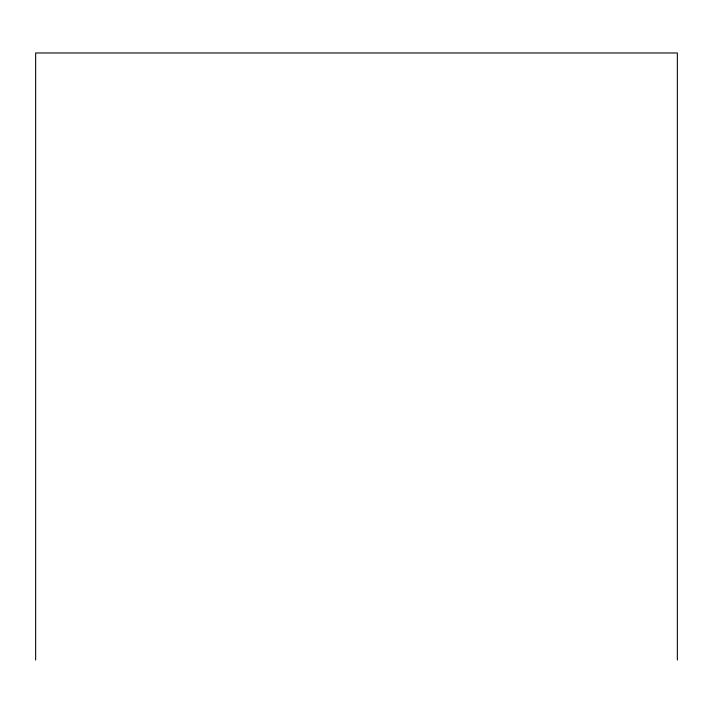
<?xml version="1.0" encoding="UTF-8"?>
<svg xmlns="http://www.w3.org/2000/svg" width="713" height="713" viewBox="0 0 713 713"><rect width="100%" height="100%" fill="white"/><g stroke="black" fill="none" stroke-linecap="round" stroke-linejoin="round"><path stroke-width="1.07" d="M677.35 660.033L677.35 52.967L35.65 52.967L35.65 660.033"/></g></svg>
